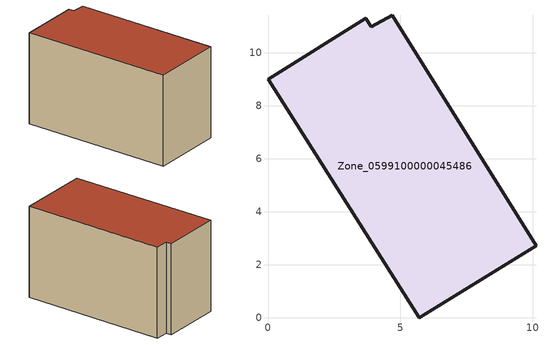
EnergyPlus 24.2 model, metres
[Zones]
Zone_0599100000045486
 floor ground (C_G): 4.69,11.42 10.13,2.72 5.72,0 0,9.01 3.69,11.31 3.9,10.99 z0
 wall outside (C_F): 5.72,0 10.13,2.72 4.69,11.42 3.9,10.99 3.69,11.31 0,9.01 5.72,0 z0:6.55
 roof outside (C_R): 10.13,2.72 4.69,11.42 3.9,10.99 3.69,11.31 0,9.01 5.72,0 z6.55
[BUILDING]
Pand.0599100000045486: North Axis=0; Terrain=City; Loads Convergence Tolerance Value=0.04; Temperature Convergence Tolerance Value=0.4; Solar Distribution=FullExterior; Maximum Number of Warmup Days=25; Minimum Number of Warmup Days=1
[Site:Location]
Rotterdam.The.Hague.AP_ZH_NLD Design_Conditions: Latitude=51.96; Longitude=4.45; Time Zone=1; Elevation=-4.5
[SITE:GROUNDTEMPERATURE:BUILDINGSURFACE]
18, 18, 18, 18, 18, 18, 18, 18, 18, 18, 18, 18
[MATERIAL] Thermal Absorptance=0.9; Solar Absorptance=0.7; Visible Absorptance=0.7
Name | Roughness | Thickness | Conductivity | Density | Specific Heat
G.TC.1946 | MediumSmooth | 0.15 | 1 | 540 | 1210
F.TC.1946 | Rough | 0.3 | 0.857143 | 1920 | 840
R.TC.1946 | MediumRough | 0.2 | 0.909091 | 1500 | 1000
[CONSTRUCTION]
C_G: G.TC.1946
C_F: F.TC.1946
C_R: R.TC.1946
[ZONE]
Zone_0599100000045486: Type=1; Multiplier=1; Ceiling Height=Autocalculate; Volume=Autocalculate; Floor Area=autocalculate; Part of Total Floor Area=Yes
[ZONEINFILTRATION:DESIGNFLOWRATE]
Infil_Zone_0599100000045486: Zone or ZoneList or Space or SpaceList=Zone_0599100000045486; Schedule=AlwaysOn; Design Flow Rate Calculation Method=Flow/Area; Flow Rate per Floor Area=0.003; Constant Term Coefficient=1; Temperature Term Coefficient=0; Velocity Term Coefficient=0; Velocity Squared Term Coefficient=0
[HVACTEMPLATE:ZONE:IDEALLOADSAIRSYSTEM]
Zone_0599100000045486: Maximum Heating Supply Air Temperature=50; Minimum Cooling Supply Air Temperature=13; Maximum Heating Supply Air Humidity Ratio=0.0156; Minimum Cooling Supply Air Humidity Ratio=0.0077; Heating Limit=NoLimit; Cooling Limit=NoLimit; Dehumidification Control Type=ConstantSensibleHeatRatio; Cooling Sensible Heat Ratio=0.7; Dehumidification Setpoint=60; Humidification Control Type=None; Humidification Setpoint=30; Outdoor Air Method=None; Outdoor Air Flow Rate per Person=0.00944; Outdoor Air Flow Rate per Zone Floor Area=0; Outdoor Air Flow Rate per Zone=0; Demand Controlled Ventilation Type=None; Outdoor Air Economizer Type=NoEconomizer; Heat Recovery Type=None; Sensible Heat Recovery Effectiveness=0.7; Latent Heat Recovery Effectiveness=0.65
[ZONECONTROL:THERMOSTAT]
ThermostatControl_Zone_0599100000045486: Zone or ZoneList=Zone_0599100000045486; Control Type Schedule=DualSetpointControlType; Control 1=Thermostat_Zone_0599100000045486; Temperature Difference Between Cutout And Setpoint=0
[THERMOSTATSETPOINT:DUALSETPOINT]
Thermostat_Zone_0599100000045486: Heating Setpoint Temperature Schedule=HeatingSetpoint_Zone_0599100000045486; Cooling Setpoint Temperature Schedule=CoolingSetpoint_Zone_0599100000045486
[SCHEDULE:COMPACT]
HeatingSetpoint_Zone_0599100000045486: Through: 12/31, For: AllDays, Until: 24:00, 21
CoolingSetpoint_Zone_0599100000045486: Through: 12/31, For: AllDays, Until: 24:00, 24
DualSetpointControlType: Through: 12/31, For: AllDays, Until: 24:00, 4
AlwaysOn: Through: 12/31, For: AllDays, Until: 24:00, 1
